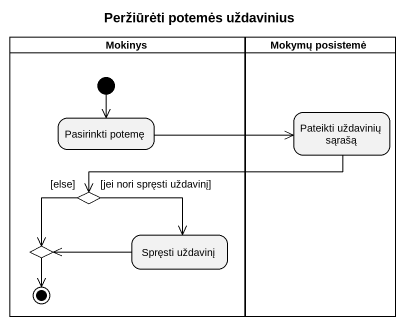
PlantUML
@startuml
title Peržiūrėti potemės uždavinius
hide empty description
state Mokinys <<partition>> {
  state "Pasirinkti potemę" as Pasirinkti_potemę
  state choice1 <<choice>>
  state "Spręsti uždavinį" as Spręsti_uždavinį
  state choice2 <<choice>>
  [*] --> Pasirinkti_potemę
  choice2 --> [*]
}
state "Mokymų posistemė" as Mokymų_posistemė <<partition>> {
  state "Pateikti uždavinių sąrašą" as Pateikti_uždavinių_sąrašą
}
Pasirinkti_potemę -right-> Pateikti_uždavinių_sąrašą
Pateikti_uždavinių_sąrašą -left-> choice1
choice1 -right-> Spręsti_uždavinį : [jei nori spręsti uždavinį]
choice1 --> choice2 : [else]
Spręsti_uždavinį -left-> choice2
@enduml
